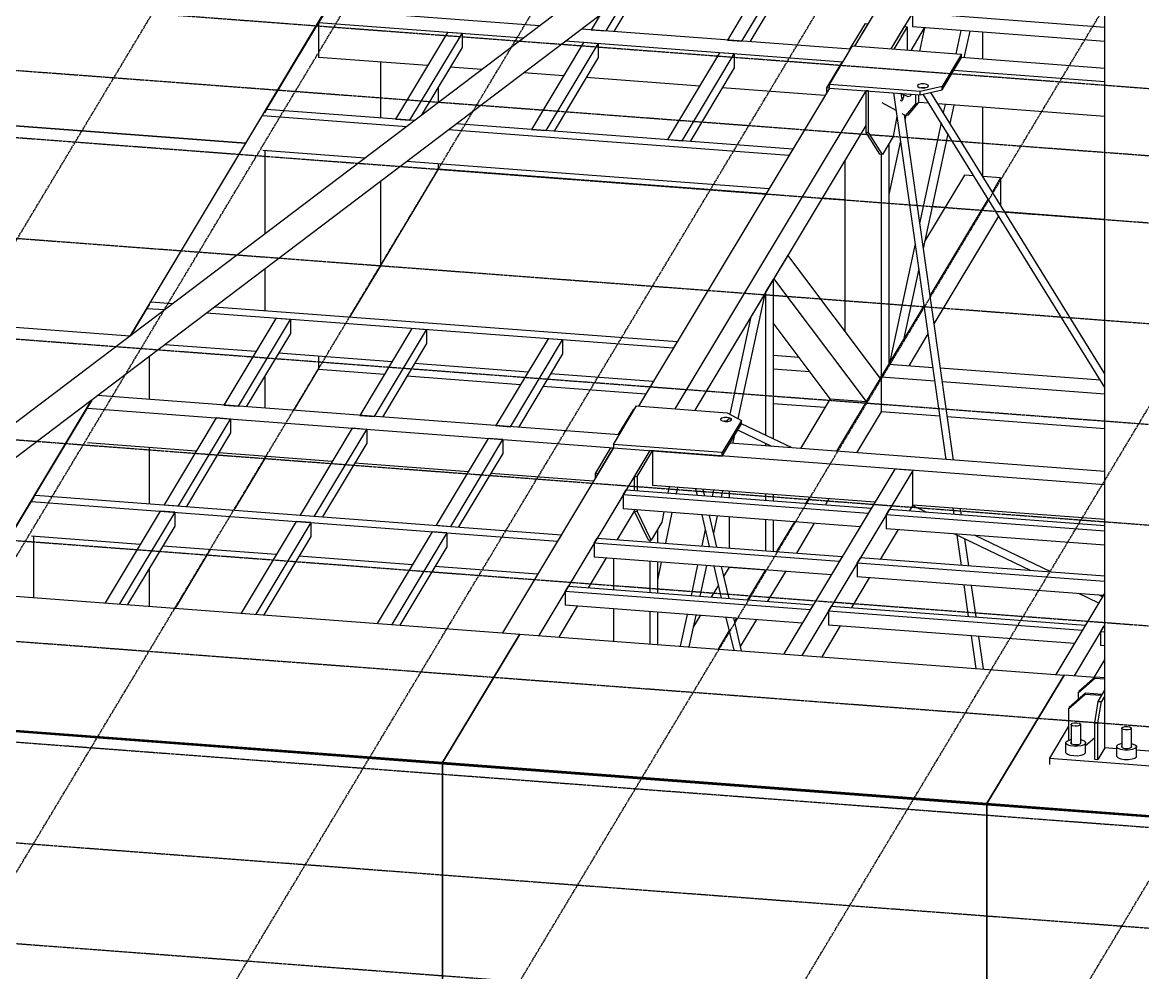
# Model space of a CAD drawing. Header units: millimetres. Extents: x -57554 to 16546, y 2142 to 98430.
# Drawn here: x -53503 to -50483, y 91812 to 94374 of the extents above; entities that cross this region are included whole.
import ezdxf

# ---------------------------------------------------------------- set-up
doc = ezdxf.new("R2010")
doc.units = ezdxf.units.MM
doc.linetypes.add('DXK_LINE_DOT3', pattern=[5.9187, 2.979, -0.9799, 0.9799, -0.9799])

msp = doc.modelspace()

# ---------------------------------------------------------------- linework, layer by layer
at = {"color": 2, "linetype": 'Continuous'}
for p, q in [((-50584.8, 92418.3), (-50584.8, 95672.6)), ((-50685.4, 95349), (-53998.2, 92839)), ((-50801.7, 95355.2), (-53973.3, 92952.2)), ((-50963.6, 94803.7), (-51259.7, 94310.2)), ((-50865.8, 94796.4), (-51161.9, 94302.8)), ((-52849.7, 94133.6), (-52537.8, 94653.4)), ((-52589.8, 94568.2), (-52901.7, 94048.4)), ((-52589.8, 94565.4), (-52849.2, 94133)), ((-51462.2, 94560.6), (-51602.5, 94326.6)), ((-51563.4, 94323.7), (-51423, 94557.6)), ((-51423, 94520.2), (-51541.9, 94322.1)), ((-51829.1, 94482.4), (-51908.7, 94349.7)), ((-51870.2, 94451.3), (-51930.2, 94351.3)), ((-52683.4, 94408), (-52704.2, 94373.4)), ((-52108.9, 94364.8), (-52683.4, 94408)), ((-51945.2, 94394.5), (-51969.3, 94354.3)), ((-50584.8, 94360.5), (-51103.8, 94399.6)), ((-51103.8, 94399.6), (-51103.8, 94362.2)), ((-52152.4, 94331.8), (-52704.2, 94373.4)), ((-52704.2, 94373.4), (-52704.2, 94279.9)), ((-51231.3, 94371.1), (-51272.9, 94301.8)), ((-51223.5, 94370.5), (-51259.7, 94310.2)), ((-51231.3, 94371.1), (-51223.5, 94370.5)), ((-51125.6, 94363.2), (-51161.9, 94302.8)), ((-51117.8, 94362.6), (-51154, 94302.2)), ((-51125.6, 94363.2), (-51117.8, 94362.6)), ((-51117.8, 94362.6), (-51117.8, 94299.5)), ((-50584.8, 94323.1), (-51103.8, 94362.2)), ((-52356.9, 94347.2), (-52497.3, 94113.3)), ((-52458.1, 94110.4), (-52317.8, 94344.3)), ((-52317.8, 94344.3), (-52356.9, 94347.2)), ((-52317.8, 94344.3), (-52317.8, 94306.9)), ((-51270.4, 94301.6), (-51995.6, 94356.2)), ((-51969.3, 94354.3), (-51930.2, 94351.3)), ((-51071.6, 94359.7), (-51108.2, 94298.8)), ((-51070.8, 94359.7), (-51084.2, 94297)), ((-50973, 94352.3), (-50986.4, 94289.6)), ((-50949.3, 94350.5), (-50964.7, 94278.6)), ((-50914.7, 94347.9), (-50914.7, 94274.8)), ((-50914.7, 94347.9), (-50914.7, 94274.8)), ((-52317.8, 94306.9), (-52428.1, 94122.9)), ((-51990.1, 94319.6), (-52130.4, 94085.7)), ((-52091.3, 94082.7), (-51951, 94316.7)), ((-51291.2, 94267), (-52039.1, 94323.3)), ((-51951, 94316.7), (-51990.1, 94319.6)), ((-51951, 94316.7), (-51951, 94279.3)), ((-51602.5, 94326.6), (-51563.4, 94323.7)), ((-51327.4, 94206.6), (-51265, 94310.6)), ((-51270.4, 94301.6), (-51272.9, 94301.8)), ((-51265, 94310.6), (-50971.6, 94288.5)), ((-52410.6, 94257.8), (-52704.2, 94279.9)), ((-51951, 94279.3), (-52069.8, 94081.1)), ((-51623.3, 94292), (-51763.6, 94058.1)), ((-51724.5, 94055.1), (-51584.2, 94289)), ((-51584.2, 94289), (-51623.3, 94292)), ((-51584.2, 94289), (-51584.2, 94251.6)), ((-50971.6, 94288.5), (-51023.6, 94201.8)), ((-51023.6, 94192.5), (-50971.6, 94279.1)), ((-50971.6, 94279.1), (-50971.6, 94288.5)), ((-50584.8, 94250), (-50971.6, 94279.1)), ((-52537.8, 94267.3), (-52537.8, 94116.4)), ((-52537.8, 94267.3), (-52537.8, 94116.4)), ((-52264.7, 94246.8), (-52350, 94253.2)), ((-51584.2, 94251.6), (-51703, 94053.5)), ((-51293.7, 94267.2), (-51335.2, 94197.9)), ((-51291.2, 94267), (-51293.7, 94267.2)), ((-50584.8, 94213.8), (-50992.4, 94244.5)), ((-52043.8, 94230.1), (-52151.4, 94238.2)), ((-51677, 94202.5), (-51983.2, 94225.6)), ((-52381.9, 94200), (-52381.9, 94158)), ((-51327.4, 94197.3), (-51841.8, 93339.8)), ((-51229.6, 94189.9), (-51744, 93332.5)), ((-51339.5, 94177.1), (-51616.4, 94198)), ((-51327.4, 94197.3), (-51335.2, 94197.9)), ((-51335.2, 94197.9), (-51335.2, 94184.2)), ((-51082.9, 94188.2), (-51327.4, 94206.6)), ((-51327.4, 94197.3), (-51327.4, 94206.6)), ((-51327.4, 94197.3), (-51082.9, 94178.8)), ((-51221.8, 94189.3), (-51229.6, 94189.9)), ((-51229.6, 94189.9), (-51229.6, 94077.7)), ((-51221.8, 94077.1), (-51221.8, 94189.3)), ((-51154.5, 94184.2), (-51013.3, 93195.7)), ((-51117.3, 94174.5), (-51135.2, 94182.8)), ((-51134.5, 94182.5), (-51132.2, 94166.7)), ((-51108.9, 94180.8), (-51108.9, 94176.4)), ((-51086.2, 94206.6), (-51089.7, 94204.1)), ((-51089.7, 94204.1), (-51089.3, 94201.4)), ((-51089.3, 94201.4), (-51085.1, 94199.1)), ((-51079.7, 94208.1), (-51086.2, 94206.6)), ((-51085.1, 94199.1), (-51078.2, 94197.8)), ((-51023.6, 94201.8), (-51082.9, 94188.2)), ((-51082.9, 94178.8), (-51023.6, 94192.5)), ((-51082.9, 94178.8), (-51082.9, 94188.2)), ((-51081.2, 94198.4), (-51079.7, 94198.7)), ((-51071.9, 94208.2), (-51079.7, 94208.1)), ((-51079.7, 94198.7), (-51071.9, 94198.8)), ((-51078.2, 94197.8), (-51070.4, 94197.9)), ((-50584.8, 93389.6), (-51074.5, 94180.8)), ((-51072.1, 94198.8), (-51073.1, 94197.9)), ((-51065, 94207), (-51071.9, 94208.2)), ((-51071.9, 94198.8), (-51068.9, 94198.3)), ((-51070.4, 94197.9), (-51063.9, 94199.4)), ((-51060.8, 94204.6), (-51065, 94207)), ((-51063.9, 94199.4), (-51060.4, 94201.9)), ((-51060.4, 94201.9), (-51060.8, 94204.6)), ((-50584.8, 93427.1), (-51054.2, 94185.4)), ((-51023.6, 94192.5), (-51023.6, 94201.8)), ((-51147.7, 94136.8), (-51185, 94157.1)), ((-51136.2, 94163.2), (-51136.4, 94163.5)), ((-51136.2, 94163.2), (-51132.1, 94162.8)), ((-51133, 94171.8), (-51131.9, 94169.2)), ((-51132.1, 94162.8), (-51129.1, 94166.3)), ((-51129.1, 94166.4), (-51131.9, 94169.2)), ((-51129.1, 94166.3), (-51128, 94172.8)), ((-51129, 94179.9), (-51128, 94172.8)), ((-51095.3, 94154.9), (-51122.5, 94123)), ((-51117.3, 94174.5), (-51108.9, 94176.4)), ((-51114.2, 94125), (-51086.9, 94156.9)), ((-51095.3, 94179.8), (-51095.3, 94154.9)), ((-51095.3, 94154.9), (-51086.9, 94156.9)), ((-51086.9, 94179.2), (-51086.9, 94156.9)), ((-51059.2, 94156), (-51086.9, 94158.1)), ((-50584.8, 94120.3), (-51034.8, 94154.2)), ((-51015.8, 94152.7), (-51020.4, 94130.9)), ((-50992.1, 94150.9), (-51002.6, 94102)), ((-53879.8, 94122), (-52901.7, 94048.4)), ((-52901.7, 94048.4), (-53879.8, 94122)), ((-53161.1, 93613.7), (-52849.2, 94133.6)), ((-52467.7, 94093), (-52854.4, 94122.1)), ((-52849.2, 94133.6), (-52849.7, 94133.6)), ((-52844.5, 94139.5), (-52849.2, 94131.6)), ((-52849.2, 94133.6), (-52849.2, 94130.8)), ((-52445.9, 94109.4), (-52844.5, 94139.5)), ((-51145.3, 94120.2), (-51155.2, 94066.4)), ((-51122.5, 94123), (-51131.6, 94128)), ((-51126.3, 94125.1), (-50993.4, 93194.2)), ((-51121.5, 94123.3), (-51124.2, 94110.5)), ((-51122.5, 94123), (-51114.2, 94125)), ((-50914.7, 94145.1), (-50914.7, 93960)), ((-50914.7, 94145.1), (-50914.7, 93960)), ((-52497.3, 94113.3), (-52458.1, 94110.4)), ((-51426.2, 94032.7), (-52332.6, 94100.9)), ((-51229.6, 94096.4), (-51690.3, 93328.4)), ((-51026.4, 94103), (-51084.5, 93832.1)), ((-51436.6, 94015.3), (-52354.4, 94084.4)), ((-52130.4, 94085.7), (-52091.3, 94082.7)), ((-51221.8, 94077.1), (-51229.6, 94077.7)), ((-51229.6, 94077.7), (-51192.2, 94018.5)), ((-51184.4, 94017.9), (-51221.8, 94077.1)), ((-51155.2, 94066.4), (-51184.4, 94017.9)), ((-51008.5, 94074.1), (-51074.9, 93764.7)), ((-52901.7, 94048.4), (-53213.5, 93528.5)), ((-52901.7, 94048.4), (-52901.7, 94047)), ((-52901.7, 94048.4), (-52901.7, 94047)), ((-51763.6, 94058.1), (-51724.5, 94055.1)), ((-51426.2, 94032.7), (-51436.6, 94015.3)), ((-51136.1, 94055.2), (-51167.2, 93909.8)), ((-51167.2, 94046.4), (-51167.2, 93452.2)), ((-52580, 94007.9), (-52854.4, 94028.6)), ((-52849.2, 94028.2), (-52849.2, 93803.9)), ((-51490.3, 93925.9), (-52466.6, 93999.4)), ((-51285.8, 94002.7), (-51285.8, 93541.7)), ((-51184.4, 94017.9), (-51192.2, 94018.5)), ((-51188, 94018.2), (-51188, 93417.6)), ((-52381.9, 93978.2), (-52537.8, 93718.4)), ((-52381.9, 93993), (-52381.9, 93978.2)), ((-52381.9, 93978.2), (-52381.9, 93981)), ((-51498.7, 93911.7), (-52381.9, 93978.2)), ((-52537.8, 93945.5), (-52537.8, 93718.4)), ((-52537.8, 93945.5), (-52537.8, 93718.3)), ((-50963.6, 93962.1), (-51070.9, 93783.3)), ((-50938, 93960.2), (-50963.6, 93962.1)), ((-50865.8, 93954.7), (-50913.6, 93958.3)), ((-50865.8, 93954.7), (-50888.2, 93917.3)), ((-50865.8, 93954.7), (-50865.8, 93881)), ((-51285.8, 93895.7), (-51347.3, 93900.3)), ((-50899.6, 93898.3), (-51056.6, 93636.7)), ((-51015.6, 93875.3), (-51050.6, 93877.9)), ((-50871.2, 93852.2), (-51045.8, 93561.1)), ((-50584.8, 93842.9), (-50854.7, 93863.2)), ((-51096.3, 93776.9), (-51165.2, 93455.7)), ((-51439.6, 93746.4), (-51477, 93683.9)), ((-51190.1, 93414.2), (-51439.6, 93746.4)), ((-52849.2, 93709.5), (-52849.2, 93596.5)), ((-52537.8, 93718.3), (-52621.2, 93579.3)), ((-52537.8, 93718.4), (-52537.8, 93718.4)), ((-51086.7, 93709.5), (-51127.7, 93518.1)), ((-51499.9, 93645.9), (-51479.1, 93680.5)), ((-51479.1, 93680.5), (-51479.1, 93251.4)), ((-51227.6, 93351.7), (-51477, 93683.9)), ((-51501.9, 93642.5), (-51574, 93306.2)), ((-51501.9, 93642.5), (-51539.4, 93580)), ((-51499.9, 93645.9), (-51499.9, 93261.4)), ((-53161.1, 93613.7), (-53211.8, 93529.2)), ((-53161.1, 93613.7), (-53161.6, 93613.8)), ((-53161.1, 93613.7), (-53161.6, 93613.8)), ((-53161.1, 93613.7), (-53161.1, 93610.9)), ((-53161.1, 93613.7), (-53161.1, 93610.9)), ((-53098.2, 93615.3), (-53155.9, 93619.6)), ((-51738, 93512.8), (-52984.9, 93606.7)), ((-51072.5, 93610.1), (-51307.9, 93217.8)), ((-53213.5, 93528.5), (-54140.1, 93598.3)), ((-53213.5, 93528.5), (-54140.1, 93598.3)), ((-53119.9, 93598.8), (-53166.3, 93602.3)), ((-51748.4, 93495.5), (-53006.6, 93590.3)), ((-52819.5, 93576.2), (-52959.9, 93342.2)), ((-52780.4, 93573.2), (-52819.5, 93576.2)), ((-51539.4, 93580), (-51595.6, 93318)), ((-52920.7, 93339.3), (-52780.4, 93573.2)), ((-52780.4, 93573.2), (-52780.4, 93535.8)), ((-52452.7, 93548.5), (-52593, 93314.6)), ((-52413.6, 93545.6), (-52452.7, 93548.5)), ((-51325.4, 93359.1), (-51479.1, 93563.8)), ((-53213.5, 93528.5), (-53214.3, 93527.3)), ((-53213.5, 93528.5), (-53213.5, 93527.9)), ((-53213.5, 93528.5), (-53213.5, 93527.9)), ((-52780.4, 93535.8), (-52899.3, 93337.7)), ((-52553.9, 93311.7), (-52413.6, 93545.6)), ((-52413.6, 93545.6), (-52413.6, 93508.2)), ((-52085.9, 93520.9), (-52226.2, 93287)), ((-52187.1, 93284), (-52046.8, 93518)), ((-52046.8, 93518), (-52085.9, 93520.9)), ((-52046.8, 93518), (-52046.8, 93480.6)), ((-51165.2, 93455.7), (-51127.7, 93518.1)), ((-51061.7, 93534.6), (-51113.6, 93448.2)), ((-52873.2, 93486.7), (-53118.9, 93505.2)), ((-52413.6, 93508.2), (-52532.5, 93310.1)), ((-51738, 93512.8), (-51748.4, 93495.5)), ((-53161.1, 93473.2), (-53161.1, 93357.4)), ((-53161.1, 93473.2), (-53161.1, 93357.4)), ((-52506.4, 93459.1), (-52812.6, 93482.1)), ((-52704.2, 93474), (-52704.2, 93438.2)), ((-52046.8, 93480.6), (-52165.6, 93282.4)), ((-51409, 93470.4), (-51479.1, 93475.7)), ((-51165.2, 93455.7), (-51167.2, 93455.8)), ((-52704.2, 93441.1), (-52771.9, 93328.1)), ((-52526.9, 93424.9), (-52704.2, 93438.2)), ((-52139.6, 93431.4), (-52445.8, 93454.5)), ((-51802.1, 93406), (-52079, 93426.9)), ((-51380.2, 93432.1), (-51479.1, 93439.5)), ((-51188, 93417.6), (-51167.2, 93452.2)), ((-51167.2, 93452.2), (-51188, 93417.6)), ((-51048.7, 93443.3), (-51167.2, 93452.2)), ((-50597, 93409.3), (-51028.8, 93441.8)), ((-52849.2, 93421.1), (-52849.2, 93333.9)), ((-52160.1, 93397.3), (-52466.3, 93420.3)), ((-51227.6, 93351.7), (-51190.1, 93414.2)), ((-51188, 93417.6), (-51192.9, 93418)), ((-51043.5, 93406.7), (-51188, 93417.6)), ((-51188, 93417.6), (-51188, 93324.1)), ((-50584.8, 93372.2), (-51023.5, 93405.2)), ((-51894.1, 93262), (-53300.1, 93367.9)), ((-51822.6, 93371.9), (-52099.5, 93392.7)), ((-53318.1, 93354.3), (-53525.4, 93008.7)), ((-53315.6, 93356.1), (-53472.9, 93093.9)), ((-52959.9, 93342.2), (-52920.7, 93339.3)), ((-51909.6, 93236.3), (-51847.2, 93340.2)), ((-51847.2, 93340.2), (-51602.7, 93321.8)), ((-51339.5, 93335.5), (-51479.1, 93346)), ((-51325.4, 93359.1), (-51405.7, 93225.2)), ((-51325.4, 93359.1), (-51227.6, 93351.7)), ((-53327.4, 93333.7), (-51909.6, 93226.9)), ((-52980.6, 93307.6), (-53121, 93073.7)), ((-53081.9, 93070.7), (-52941.5, 93304.6)), ((-52941.5, 93304.6), (-52980.6, 93307.6)), ((-52941.5, 93304.6), (-52941.5, 93267.2)), ((-52593, 93314.6), (-52553.9, 93311.7)), ((-51896.6, 93262.2), (-51855, 93331.5)), ((-51852.6, 93331.3), (-51855, 93331.5)), ((-51617.1, 93307.2), (-51620.6, 93304.7)), ((-51620.6, 93304.7), (-51620.2, 93302)), ((-51610.6, 93308.6), (-51617.1, 93307.2)), ((-51602.8, 93308.8), (-51610.6, 93308.6)), ((-51599.4, 93305.3), (-51603.8, 93300.4)), ((-51595.9, 93307.5), (-51602.8, 93308.8)), ((-51602.7, 93321.8), (-51564.2, 93300.8)), ((-51598.6, 93305.9), (-51593.8, 93306.4)), ((-51591.7, 93305.2), (-51595.9, 93307.5)), ((-51591.5, 93302.3), (-51593.8, 93306.4)), ((-51591.3, 93302.5), (-51591.7, 93305.2)), ((-51188, 93324.1), (-51254.2, 93213.8)), ((-51030, 93312.2), (-51188, 93324.1)), ((-50584.8, 93278.6), (-51010, 93310.7)), ((-52613.8, 93280), (-52754.2, 93046)), ((-52715.1, 93043.1), (-52574.7, 93277)), ((-52574.7, 93277), (-52613.8, 93280)), ((-52574.7, 93277), (-52574.7, 93239.6)), ((-52226.2, 93287), (-52187.1, 93284)), ((-51620.2, 93302), (-51616, 93299.6)), ((-51564.2, 93300.8), (-51616.1, 93214.2)), ((-51616.1, 93204.8), (-51564.2, 93291.5)), ((-51616, 93299.6), (-51609, 93298.4)), ((-51612.1, 93298.9), (-51610.6, 93299.3)), ((-51604, 93299.4), (-51610.6, 93299.3)), ((-51609, 93298.4), (-51601.3, 93298.5)), ((-51603.8, 93300.4), (-51604.2, 93298.5)), ((-51601.3, 93298.5), (-51594.8, 93300)), ((-51594.8, 93300), (-51591.3, 93302.5)), ((-51482.8, 93231), (-51574.1, 93274.8)), ((-51564.2, 93291.5), (-51564.2, 93300.8)), ((-51427.9, 93226.9), (-51564.2, 93292.2)), ((-52941.5, 93267.2), (-53060.4, 93069.1)), ((-52247, 93252.3), (-52387.4, 93018.4)), ((-52348.2, 93015.5), (-52207.9, 93249.4)), ((-52207.9, 93249.4), (-52247, 93252.3)), ((-52207.9, 93249.4), (-52207.9, 93212)), ((-51894.1, 93262), (-51896.6, 93262.2)), ((-51584.4, 93257.7), (-51588.4, 93239)), ((-53034.3, 93218.1), (-53327.4, 93240.2)), ((-53161.1, 93227.7), (-53161.1, 93076.7)), ((-53161.1, 93227.7), (-53161.1, 93076.7)), ((-52574.7, 93239.6), (-52693.6, 93041.5)), ((-51909.6, 93226.9), (-52208.6, 92728.5)), ((-51811.8, 93219.6), (-52110.8, 92721.1)), ((-51917.4, 93227.5), (-51959, 93158.2)), ((-51951.2, 93157.6), (-51909.6, 93226.9)), ((-51917.4, 93227.5), (-51909.6, 93226.9)), ((-51616.1, 93214.2), (-51909.6, 93236.3)), ((-51909.6, 93236.3), (-51909.6, 93226.9)), ((-51909.6, 93226.9), (-51616.1, 93204.8)), ((-51811.8, 93219.6), (-51853.3, 93150.3)), ((-51845.5, 93149.7), (-51803.9, 93219)), ((-50584.8, 93127.2), (-51811.8, 93219.6)), ((-51811.8, 93219.6), (-51803.9, 93219)), ((-51803.9, 93219), (-51803.9, 93125.5)), ((-51616.1, 93204.8), (-51616.1, 93214.2)), ((-50584.8, 93163.4), (-51595.3, 93239.5)), ((-51499.9, 93239.2), (-51499.9, 93232.3)), ((-52667.5, 93190.5), (-52973.7, 93213.6)), ((-52849.2, 93198.4), (-52932.6, 93059.5)), ((-52849.2, 93204.2), (-52849.2, 93198.4)), ((-52846.4, 93204), (-52849.2, 93199.3)), ((-52300.7, 93162.9), (-52606.9, 93185.9)), ((-52207.9, 93212), (-52326.8, 93013.9)), ((-51963.3, 93137.5), (-52240.1, 93158.3)), ((-51959, 93158.2), (-51959, 93144.6)), ((-51959, 93158.2), (-51951.2, 93157.6)), ((-51151.5, 93169.8), (-51450.6, 92671.4)), ((-51102.6, 93166.2), (-51401.7, 92667.7)), ((-51102.6, 93166.2), (-51151.5, 93169.8)), ((-51102.6, 93072.6), (-51102.6, 93166.2)), ((-51853.3, 93150.3), (-51853.3, 93112.2)), ((-51853.3, 93150.3), (-51845.5, 93149.7)), ((-51845.5, 93149.7), (-51845.5, 93111.6)), ((-51205.2, 93080.4), (-51803.9, 93125.5)), ((-53473.1, 93093.7), (-53628.6, 92835.4)), ((-53473.1, 93093.7), (-53473.6, 93093.7)), ((-53472.9, 93093.9), (-53473.4, 93094)), ((-53473.1, 93093.7), (-53473.1, 93090.9)), ((-53472.9, 93093.9), (-53472.9, 93091.1)), ((-53467.7, 93099.8), (-52049.9, 92993)), ((-51883.5, 93100), (-51875.2, 93113.9)), ((-51223.2, 93050.3), (-51883.5, 93100)), ((-51883.5, 93100), (-51883.5, 93062.6)), ((-51875.2, 93113.9), (-51214.9, 93064.1)), ((-51759.6, 93122.1), (-51763, 93105.4)), ((-51737.3, 93120.4), (-51740.9, 93103.8)), ((-51688.3, 93116.8), (-51684.2, 93099.5)), ((-51668.2, 93115.2), (-51664.1, 93098)), ((-51639.5, 93113.1), (-51643.1, 93096.4)), ((-51615.8, 93111.3), (-51619.4, 93094.6)), ((-51597.7, 93109.9), (-51597.7, 93093)), ((-51499.9, 93102.6), (-51499.9, 93085.6)), ((-51479.1, 93101), (-51479.1, 93084)), ((-51382.3, 93093.7), (-51392.1, 93077.5)), ((-53478.2, 93082.5), (-52060.3, 92975.7)), ((-53121, 93073.7), (-53081.9, 93070.7)), ((-51328.7, 93089.7), (-51338.4, 93073.4)), ((-51214.9, 93064.1), (-51223.2, 93050.3)), ((-51102.6, 93072.6), (-51112.3, 93056.4)), ((-51064.9, 93052.8), (-51103.4, 93071.3)), ((-50584.8, 93033.6), (-51102.6, 93072.6)), ((-50994.6, 93064.5), (-50992.2, 93047.4)), ((-50974.7, 93063), (-50972.2, 93045.9)), ((-53131.4, 93056.3), (-53279.7, 92809.1)), ((-53092.3, 93053.4), (-53240.6, 92806.2)), ((-53092.3, 93053.4), (-53131.4, 93056.3)), ((-53092.3, 93053.4), (-53092.3, 93016)), ((-52754.2, 93046), (-52715.1, 93043.1)), ((-51853.3, 93056.7), (-51899.5, 92979.9)), ((-51244.7, 93014.5), (-51883.5, 93062.6)), ((-51853.3, 93060.3), (-51853.3, 93056.7)), ((-51853.3, 93056.7), (-51815.9, 92978.8)), ((-51853.3, 93056.7), (-51845.5, 93056.1)), ((-51845.5, 93059.7), (-51845.5, 93056.1)), ((-51808.1, 92978.3), (-51845.5, 93056.1)), ((-51773.4, 93054.3), (-51779, 93026.8)), ((-51751.8, 93052.7), (-51769.5, 92970.1)), ((-51671.7, 93046.6), (-51651.5, 92961.2)), ((-51651.6, 93045.1), (-51631.4, 92959.7)), ((-51630.3, 93043.5), (-51640.3, 92997.2)), ((-51597.7, 93041.1), (-51597.7, 92957.1)), ((-51499.9, 93033.7), (-51499.9, 92949.8)), ((-51174.3, 93046.6), (-51166, 93060.5)), ((-50584.8, 93002.2), (-51174.3, 93046.6)), ((-51174.3, 93046.6), (-51174.3, 93009.2)), ((-50584.8, 93016.7), (-51166, 93060.5)), ((-53092.3, 93016), (-53219.1, 92804.6)), ((-52764.6, 93028.7), (-52912.9, 92781.5)), ((-52725.4, 93025.8), (-52873.8, 92778.5)), ((-52725.4, 93025.8), (-52764.6, 93028.7)), ((-52725.4, 93025.8), (-52725.4, 92988.4)), ((-52387.4, 93018.4), (-52348.2, 93015.5)), ((-51779, 93026.8), (-51808.1, 92978.3)), ((-51791, 93006.8), (-51791, 92971.7)), ((-51662.3, 93006.8), (-51671.7, 92962.7)), ((-51479.1, 93032.1), (-51479.1, 92948.2)), ((-51421.9, 93027.8), (-51470, 92947.5)), ((-51368.2, 93023.8), (-51416.4, 92943.5)), ((-51142.1, 93006.8), (-51190.3, 92926.5)), ((-50584.8, 92964.8), (-51174.3, 93009.2)), ((-53185.1, 92966.9), (-53478.2, 92988.9)), ((-53473.1, 92988.6), (-53473.1, 92823.7)), ((-53472.9, 92988.5), (-53472.9, 92823.7)), ((-52725.4, 92988.4), (-52852.3, 92776.9)), ((-52397.8, 93001.1), (-52546.1, 92753.9)), ((-52358.6, 92998.1), (-52507, 92750.9)), ((-52358.6, 92998.1), (-52397.8, 93001.1)), ((-52358.6, 92998.1), (-52358.6, 92960.7)), ((-52049.9, 92993), (-52060.3, 92975.7)), ((-51961.5, 92970), (-51953.1, 92983.9)), ((-51953.1, 92983.9), (-51292.9, 92934.2)), ((-51815.9, 92978.8), (-51808.1, 92978.3)), ((-51811.8, 92978.5), (-51811.8, 92973.3)), ((-50783.6, 92895.8), (-50991.3, 92995.4)), ((-50984.3, 92992), (-50972.6, 92910.1)), ((-50963.1, 92981.9), (-50952.6, 92908.6)), ((-50728.7, 92891.7), (-50936.4, 92991.3)), ((-52818.3, 92939.2), (-53124.5, 92962.3)), ((-52996.6, 92952.7), (-53091.3, 92794.9)), ((-52358.6, 92960.7), (-52485.5, 92749.3)), ((-51301.2, 92920.3), (-51961.5, 92970)), ((-51961.5, 92970), (-51961.5, 92932.6)), ((-52451.4, 92911.6), (-52757.7, 92934.7)), ((-51929.2, 92930.2), (-51977.4, 92849.9)), ((-51322.7, 92884.5), (-51961.5, 92932.6)), ((-51909.6, 92928.7), (-51909.6, 92844.8)), ((-51811.8, 92921.4), (-51811.8, 92837.4)), ((-51791, 92919.8), (-51791, 92835.9)), ((-51780.5, 92919), (-51791, 92870.1)), ((-51292.9, 92934.2), (-51301.2, 92920.3)), ((-51252.3, 92916.6), (-51244, 92930.5)), ((-50584.8, 92866.4), (-51252.3, 92916.6)), ((-51252.3, 92916.6), (-51252.3, 92879.2)), ((-50584.8, 92880.9), (-51244, 92930.5)), ((-53161.1, 92901.3), (-53161.1, 92800.2)), ((-53161.1, 92901.3), (-53161.1, 92800.2)), ((-52114, 92886.2), (-52390.9, 92907.1)), ((-51682.7, 92911.6), (-51700.4, 92829)), ((-51659, 92909.9), (-51676.7, 92827.3)), ((-51639, 92908.4), (-51618.8, 92822.9)), ((-51618.9, 92906.8), (-51598.6, 92821.4)), ((-51597.7, 92905.1), (-51612.6, 92880.3)), ((-51597.7, 92905.1), (-51597.7, 92905.2)), ((-51597.7, 92905.1), (-51499.9, 92897.8)), ((-51499.8, 92897.9), (-51548, 92817.6)), ((-51499.9, 92897.8), (-51499.9, 92897.9)), ((-51499.9, 92897.8), (-51499.8, 92897.9)), ((-51446.1, 92893.8), (-51494.3, 92813.5)), ((-52039.4, 92840.1), (-52031.1, 92854)), ((-52031.1, 92854), (-51370.9, 92804.2)), ((-51626.8, 92856.7), (-51645.8, 92824.9)), ((-51220.1, 92876.8), (-51268.3, 92796.5)), ((-50589.1, 92829.3), (-51252.3, 92879.2)), ((-50965.1, 92857.6), (-50953, 92772.8)), ((-50945.1, 92856.1), (-50933, 92771.3)), ((-53629.4, 92835.4), (-52162.1, 92725)), ((-51379.2, 92790.4), (-52039.4, 92840.1)), ((-52039.4, 92840.1), (-52039.4, 92802.7)), ((-50584.8, 92836.4), (-50717, 92616.1)), ((-50601.5, 92808.6), (-50655.1, 92834.3)), ((-50591.2, 92825.8), (-50600.3, 92830.1)), ((-52007.2, 92800.3), (-52057.1, 92717)), ((-51400.6, 92754.6), (-52039.4, 92802.7)), ((-51909.6, 92792.9), (-51909.6, 92705.9)), ((-51370.9, 92804.2), (-51379.2, 92790.4)), ((-51330.3, 92786.7), (-51321.9, 92800.5)), ((-51321.9, 92800.5), (-50637.2, 92749)), ((-51811.8, 92785.5), (-51811.8, 92698.6)), ((-51791, 92784), (-51791, 92697)), ((-51711.3, 92778), (-51729.7, 92692.4)), ((-51687.6, 92776.2), (-51706, 92690.6)), ((-51675.6, 92775.3), (-51694.6, 92743.6)), ((-51606.2, 92770.1), (-51585.3, 92681.5)), ((-51586.1, 92768.5), (-51565.2, 92680)), ((-51577.8, 92767.9), (-51583.7, 92758.1)), ((-51524.1, 92763.9), (-51567.8, 92691.1)), ((-50645.6, 92735.1), (-51330.3, 92786.7)), ((-51330.3, 92786.7), (-51330.3, 92749.3)), ((-51597.8, 92734.5), (-51627.7, 92684.7)), ((-51298.1, 92746.9), (-51348, 92663.6)), ((-50667, 92699.3), (-51330.3, 92749.3)), ((-50584.8, 92751.2), (-50668, 92612.4)), ((-50637.2, 92749), (-50645.6, 92735.1)), ((-50596.7, 92731.4), (-50588.3, 92745.3)), ((-50584.8, 92730.5), (-50596.7, 92731.4)), ((-50596.7, 92731.4), (-50596.7, 92694)), ((-50584.8, 92745), (-50588.3, 92745.3)), ((-52370, 92378.4), (-52162.1, 92725)), ((-52162.1, 92725), (-52370, 92378.4)), ((-52162.1, 92725), (-50694.9, 92614.5)), ((-50945.5, 92720.3), (-50932.9, 92632.4)), ((-50925.5, 92718.8), (-50913, 92630.9)), ((-50584.8, 92693.1), (-50596.7, 92694)), ((-50584.8, 92657.7), (-50614.4, 92608.4)), ((-50694.9, 92614.5), (-50902.8, 92267.9)), ((-50902.8, 92267.9), (-50694.9, 92614.5)), ((-50611.6, 92608.2), (-50694.9, 92614.5)), ((-50656.9, 92566.7), (-50612.9, 92605.5)), ((-50610.8, 92609), (-50654.8, 92570.2)), ((-50612.9, 92605.5), (-50610.8, 92609)), ((-50584.8, 92603.4), (-50612.9, 92605.5)), ((-50584.8, 92607), (-50610.8, 92609)), ((-50682.8, 92523.6), (-50638.7, 92562.3)), ((-50636.7, 92565.8), (-50680.7, 92527)), ((-50656.9, 92566.7), (-50654.8, 92570.2)), ((-50656.9, 92566.7), (-50656.9, 92548)), ((-50638.7, 92562.3), (-50636.7, 92565.8)), ((-50594.7, 92559), (-50638.7, 92562.3)), ((-50592.6, 92562.5), (-50636.7, 92565.8)), ((-50584.8, 92575.6), (-50603.9, 92543.7)), ((-50594.7, 92559), (-50592.6, 92562.5)), ((-50584.8, 92558.6), (-50594.1, 92543)), ((-50682.8, 92523.6), (-50680.7, 92527)), ((-50682.8, 92523.6), (-50682.8, 92438.3)), ((-50603.9, 92543.7), (-50613.3, 92486)), ((-50603.9, 92543.7), (-50594.1, 92543)), ((-50603.5, 92485.3), (-50594.1, 92543)), ((-52370, 92378.4), (-53837.3, 92488.9)), ((-53837.3, 92487.5), (-52370, 92377)), ((-53837.3, 92486.1), (-52370, 92375.6)), ((-50682.8, 92476.5), (-50734.5, 92390.3)), ((-50676.1, 92482.4), (-50673, 92484.5)), ((-50675.7, 92480), (-50676.1, 92482.4)), ((-50676.1, 92482.4), (-50676.1, 92430)), ((-50672, 92478), (-50675.7, 92480)), ((-50673, 92484.5), (-50667.4, 92485.8)), ((-50666, 92476.9), (-50672, 92478)), ((-50667.4, 92485.8), (-50660.6, 92485.9)), ((-50659.3, 92477.1), (-50666, 92476.9)), ((-50660.6, 92485.9), (-50654.6, 92484.9)), ((-50653.7, 92478.4), (-50659.3, 92477.1)), ((-50654.6, 92484.9), (-50651, 92482.9)), ((-50650.6, 92480.5), (-50653.7, 92478.4)), ((-50651, 92482.9), (-50650.6, 92480.5)), ((-50650.6, 92480.5), (-50650.6, 92430)), ((-50613.3, 92486), (-50613.3, 92387.8)), ((-50613.3, 92486), (-50603.5, 92485.3)), ((-50603.5, 92387.1), (-50603.5, 92485.3)), ((-50539.1, 92472.1), (-50536.1, 92474.2)), ((-50538.8, 92469.7), (-50539.1, 92472.1)), ((-50539.1, 92472.1), (-50539.1, 92419.7)), ((-50535.1, 92467.7), (-50538.8, 92469.7)), ((-50536.1, 92474.2), (-50530.4, 92475.5)), ((-50529.1, 92466.6), (-50535.1, 92467.7)), ((-50530.4, 92475.5), (-50523.7, 92475.6)), ((-50522.4, 92466.7), (-50529.1, 92466.6)), ((-50523.7, 92475.6), (-50517.7, 92474.6)), ((-50516.7, 92468), (-50522.4, 92466.7)), ((-50517.7, 92474.6), (-50514, 92472.6)), ((-50513.7, 92470.2), (-50516.7, 92468)), ((-50514, 92472.6), (-50513.7, 92470.2)), ((-50513.7, 92470.2), (-50513.7, 92419.7)), ((-50689.9, 92430.1), (-50689.8, 92433.9)), ((-50686, 92426.7), (-50689.9, 92430.1)), ((-50689.9, 92404.9), (-50689.9, 92430.1)), ((-50689.8, 92433.9), (-50685.6, 92437.3)), ((-50685.6, 92437.3), (-50678, 92439.9)), ((-50676.1, 92440.2), (-50678, 92439.9)), ((-50677, 92432.9), (-50677.1, 92431)), ((-50677.1, 92431), (-50675.1, 92429.2)), ((-50676.1, 92433.7), (-50677, 92432.9)), ((-50675.1, 92429.2), (-50671.3, 92427.8)), ((-50655.7, 92427.7), (-50651.8, 92429.1)), ((-50651.8, 92429.1), (-50649.6, 92430.8)), ((-50648.1, 92439.8), (-50650.6, 92440.2)), ((-50649.6, 92432.8), (-50650.6, 92433.7)), ((-50649.6, 92430.8), (-50649.6, 92432.8)), ((-50648.1, 92439.8), (-50640.7, 92437.1)), ((-50636.9, 92429.9), (-50641.1, 92426.5)), ((-50640.7, 92437.1), (-50636.8, 92433.6)), ((-50636.8, 92433.6), (-50636.9, 92429.9)), ((-50613.3, 92444.5), (-50636.8, 92423.8)), ((-50636.8, 92408.4), (-50636.8, 92433.6)), ((-50548.7, 92427), (-50541.1, 92429.6)), ((-50539.1, 92429.9), (-50541.1, 92429.6)), ((-50511.1, 92429.5), (-50513.7, 92429.8)), ((-50511.1, 92429.5), (-50503.8, 92426.8)), ((-50689.9, 92404.9), (-50686, 92401.4)), ((-50678.6, 92424), (-50686, 92426.7)), ((-50686, 92401.4), (-50678.6, 92398.7)), ((-50669, 92422.5), (-50678.6, 92424)), ((-50678.6, 92398.7), (-50669, 92397.3)), ((-50671.3, 92427.8), (-50666.3, 92427)), ((-50658.4, 92422.5), (-50669, 92422.5)), ((-50666.3, 92427), (-50660.8, 92427)), ((-50660.8, 92427), (-50655.7, 92427.7)), ((-50648.6, 92423.9), (-50658.4, 92422.5)), ((-50658.4, 92397.2), (-50648.6, 92398.6)), ((-50641.1, 92426.5), (-50648.6, 92423.9)), ((-50648.6, 92398.6), (-50641.1, 92401.2)), ((-50641.1, 92401.2), (-50636.9, 92404.6)), ((-50636.9, 92404.6), (-50636.8, 92408.4)), ((-50584.8, 92418.3), (-50603.5, 92387.1)), ((-50553, 92415.9), (-50584.8, 92418.3)), ((-50553, 92419.8), (-50552.8, 92423.6)), ((-50549, 92416.4), (-50553, 92419.8)), ((-50553, 92394.6), (-50553, 92419.8)), ((-50552.8, 92423.6), (-50548.7, 92427)), ((-50541.7, 92413.7), (-50549, 92416.4)), ((-50532, 92412.2), (-50541.7, 92413.7)), ((-50540.1, 92422.6), (-50540.2, 92420.7)), ((-50540.2, 92420.7), (-50538.1, 92418.9)), ((-50539.1, 92423.4), (-50540.1, 92422.6)), ((-50538.1, 92418.9), (-50534.3, 92417.5)), ((-50534.3, 92417.5), (-50529.3, 92416.7)), ((-50521.5, 92412.2), (-50532, 92412.2)), ((-50529.3, 92416.7), (-50523.9, 92416.7)), ((-50523.9, 92416.7), (-50518.8, 92417.4)), ((-50511.7, 92413.5), (-50521.5, 92412.2)), ((-50518.8, 92417.4), (-50514.9, 92418.8)), ((-50514.9, 92418.8), (-50512.7, 92420.5)), ((-50512.6, 92422.5), (-50513.7, 92423.4)), ((-50512.7, 92420.5), (-50512.6, 92422.5)), ((-50504.2, 92416.1), (-50511.7, 92413.5)), ((-50500, 92419.6), (-50504.2, 92416.1)), ((-50503.8, 92426.8), (-50499.9, 92423.3)), ((-50499.9, 92423.3), (-50500, 92419.6)), ((-50499.9, 92398.1), (-50499.9, 92423.3)), ((-50466.6, 92409.4), (-50499.9, 92411.9)), ((-52370, 92375.6), (-52370, 92378.4)), ((-50902.8, 92267.9), (-52370, 92378.4)), ((-52370, 92375.6), (-52370, 92378.4)), ((-52370, 91441.9), (-52370, 92377)), ((-52370, 92377), (-52370, 91441.9)), ((-52370, 92377), (-50902.8, 92266.5)), ((-52370, 92375.6), (-50902.8, 92265.1)), ((-50734.5, 92390.3), (-50734.5, 92373)), ((-50734.5, 92390.3), (-50343.2, 92360.8)), ((-50669, 92397.3), (-50658.4, 92397.2)), ((-50613.3, 92387.8), (-50603.5, 92387.1)), ((-50553, 92394.6), (-50549, 92391.1)), ((-50549, 92391.1), (-50541.7, 92388.4)), ((-50541.7, 92388.4), (-50532, 92387)), ((-50532, 92387), (-50521.5, 92386.9)), ((-50521.5, 92386.9), (-50511.7, 92388.3)), ((-50511.7, 92388.3), (-50504.2, 92390.9)), ((-50504.2, 92390.9), (-50500, 92394.3)), ((-50500, 92394.3), (-50499.9, 92398.1)), ((-50902.8, 92265.1), (-50902.8, 92267.9)), ((-50902.8, 92265.1), (-50902.8, 92267.9)), ((-49435.6, 92157.4), (-50902.8, 92267.9)), ((-50902.8, 92266.5), (-50902.8, 91331.4)), ((-50902.8, 92266.5), (-49435.6, 92156)), ((-50902.8, 91331.4), (-50902.8, 92266.5)), ((-50902.8, 92265.1), (-49435.6, 92154.6))]:
    msp.add_line(p, q, dxfattribs=at)
at = {"color": 1, "linetype": 'DXK_LINE_DOT3'}
for p, q in [((-55488.5, 90504.2), (-52479.1, 95520.3)), ((-54999.4, 90467.3), (-51990, 95483.4)), ((-54510.3, 90430.5), (-51500.9, 95446.6)), ((-53776.7, 90375.3), (-50767.3, 95391.4)), ((-53043.1, 90320), (-50033.7, 95336.1)), ((-52309.5, 90264.8), (-49300.1, 95280.9)), ((-51575.9, 90209.5), (-48566.5, 95225.6)), ((-55607, 94583.3), (-34068.7, 92961.3)), ((-55711, 94410), (-34172.7, 92788)), ((-55814.9, 94236.7), (-34276.6, 92614.8)), ((-55970.9, 93976.8), (-34432.6, 92354.8)), ((-56126.8, 93716.9), (-34588.5, 92094.9)), ((-56282.7, 93457), (-34744.4, 91835)), ((-56438.7, 93197.1), (-34900.4, 91575.1)), ((-56594.6, 92937.2), (-35056.3, 91315.2)), ((-56750.5, 92677.3), (-35212.2, 91055.3)), ((-56906.5, 92417.4), (-35368.2, 90795.4)), ((-57062.4, 92157.4), (-35524.1, 90535.5))]:
    msp.add_line(p, q, dxfattribs=at)

doc.saveas('drawing.dxf')
